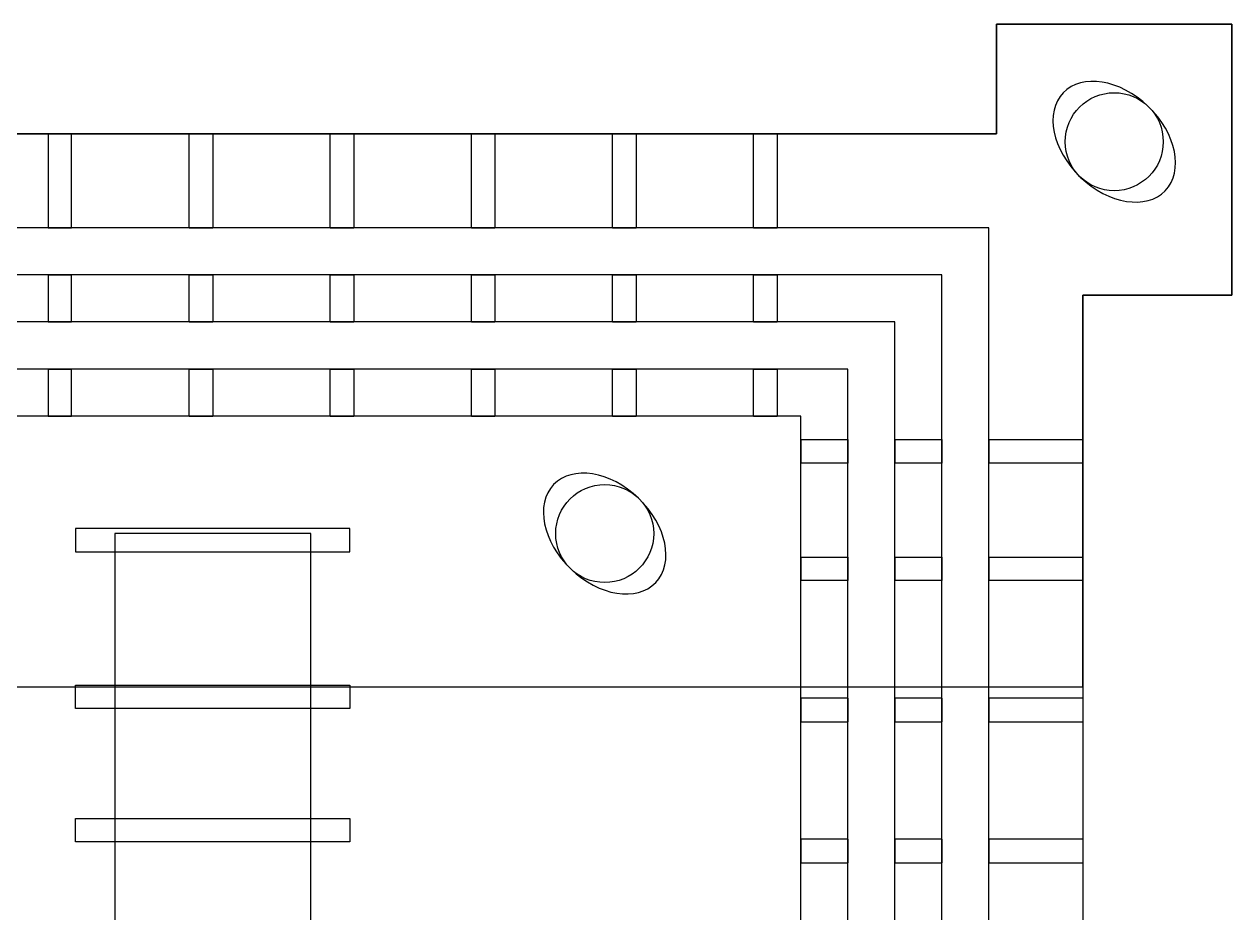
# Model space of a CAD drawing. Header units: millimetres. Extents: x -35 to 26, y -14 to 63.
# Drawn here: x -4.81 to 26, y 40.32 to 63 of the extents above; entities that cross this region are included whole.
import ezdxf

# ---------------------------------------------------------------- set-up
doc = ezdxf.new("R2010")
doc.units = ezdxf.units.MM
doc.layers.add('Body', color=7, linetype='CONTINUOUS')

msp = doc.modelspace()

# ---------------------------------------------------------------- linework, layer by layer
at = {"layer": 'Body'}
for p, q in [((20, 60.2), (20, 63)), ((20, 63), (26, 63)), ((20, 60.2), (20, 63)), ((20, 63), (20, 63, 9.375)), ((20, 63, 9.375), (20, 60.2, 12.2917)), ((20, 63), (26, 63)), ((26, 63, 9.375), (20, 63, 9.375)), ((20, 63), (20, 63, 9.375)), ((26, 63, 9.375), (20, 63, 9.375)), ((20, 63, 9.375), (20, 60.2, 12.2917)), ((26, 56.0819), (26, 63)), ((26, 56.0819), (26, 63)), ((26, 63, 9.375), (26, 63)), ((26, 63, 9.375), (26, 56.0819, 16.5813)), ((26, 63, 9.375), (26, 63)), ((26, 63, 9.375), (26, 56.0819, 16.5813)), ((20, 60.2), (-32, 60.2)), ((20, 60.2), (-32, 60.2)), ((-32, 60.2, 12.2917), (20, 60.2, 12.2917)), ((-32, 60.2, 12.2917), (20, 60.2, 12.2917)), ((-3.6, 60.2, 7), (-4.2, 60.2, 7)), ((-3.6, 60.2, 2), (-4.2, 60.2, 2)), ((-4.2, 60.2, 7), (-4.2, 60.2, 2)), ((-3.6, 60.2, 7), (-4.2, 60.2, 7)), ((-4.2, 60.2, 7), (-4.2, 57.8, 7)), ((-4.2, 60.2, 2), (-4.2, 57.8, 2)), ((-4.2, 60.2, 7), (-4.2, 57.8, 7)), ((-4.2, 60.2, 7), (-4.2, 60.2, 2)), ((-3.6, 60.2, 2), (-4.2, 60.2, 2)), ((-4.2, 60.2, 2), (-4.2, 57.8, 2)), ((-3.6, 60.2, 2), (-3.6, 60.2, 7)), ((-3.6, 57.8, 7), (-3.6, 60.2, 7)), ((-3.6, 57.8, 2), (-3.6, 60.2, 2)), ((-3.6, 60.2, 2), (-3.6, 60.2, 7)), ((-3.6, 57.8, 7), (-3.6, 60.2, 7)), ((-3.6, 57.8, 2), (-3.6, 60.2, 2)), ((0, 60.2, 2), (-0.6, 60.2, 2)), ((-0.6, 60.2, 2), (-0.6, 60.2, 7)), ((0, 60.2, 7), (-0.6, 60.2, 7)), ((0, 60.2, 2), (-0.6, 60.2, 2)), ((-0.6, 57.8, 2), (-0.6, 60.2, 2)), ((-0.6, 57.8, 2), (-0.6, 60.2, 2)), ((-0.6, 60.2, 2), (-0.6, 60.2, 7)), ((-0.6, 57.8, 7), (-0.6, 60.2, 7)), ((0, 60.2, 7), (-0.6, 60.2, 7)), ((-0.6, 57.8, 7), (-0.6, 60.2, 7)), ((0, 60.2, 7), (0, 60.2, 2)), ((0, 60.2, 2), (0, 57.8, 2)), ((0, 60.2, 2), (0, 57.8, 2)), ((0, 60.2, 7), (0, 57.8, 7)), ((0, 60.2, 7), (0, 60.2, 2)), ((0, 60.2, 7), (0, 57.8, 7)), ((3.6, 60.2, 2), (3, 60.2, 2)), ((3, 60.2, 2), (3, 60.2, 7)), ((3.6, 60.2, 7), (3, 60.2, 7)), ((3.6, 60.2, 2), (3, 60.2, 2)), ((3, 57.8, 2), (3, 60.2, 2)), ((3, 57.8, 2), (3, 60.2, 2)), ((3, 60.2, 2), (3, 60.2, 7)), ((3, 57.8, 7), (3, 60.2, 7)), ((3.6, 60.2, 7), (3, 60.2, 7)), ((3, 57.8, 7), (3, 60.2, 7)), ((3.6, 60.2, 7), (3.6, 60.2, 2)), ((3.6, 60.2, 2), (3.6, 57.8, 2)), ((3.6, 60.2, 2), (3.6, 57.8, 2)), ((3.6, 60.2, 7), (3.6, 57.8, 7)), ((3.6, 60.2, 7), (3.6, 60.2, 2)), ((3.6, 60.2, 7), (3.6, 57.8, 7)), ((7.2, 60.2, 2), (6.6, 60.2, 2)), ((6.6, 60.2, 2), (6.6, 60.2, 7)), ((7.2, 60.2, 7), (6.6, 60.2, 7)), ((7.2, 60.2, 2), (6.6, 60.2, 2)), ((6.6, 57.8, 2), (6.6, 60.2, 2)), ((6.6, 57.8, 2), (6.6, 60.2, 2)), ((6.6, 60.2, 2), (6.6, 60.2, 7)), ((6.6, 57.8, 7), (6.6, 60.2, 7)), ((7.2, 60.2, 7), (6.6, 60.2, 7)), ((6.6, 57.8, 7), (6.6, 60.2, 7)), ((7.2, 60.2, 7), (7.2, 60.2, 2)), ((7.2, 60.2, 2), (7.2, 57.8, 2)), ((7.2, 60.2, 2), (7.2, 57.8, 2)), ((7.2, 60.2, 7), (7.2, 57.8, 7)), ((7.2, 60.2, 7), (7.2, 60.2, 2)), ((7.2, 60.2, 7), (7.2, 57.8, 7)), ((10.8, 60.2, 2), (10.2, 60.2, 2)), ((10.2, 60.2, 2), (10.2, 60.2, 7)), ((10.8, 60.2, 7), (10.2, 60.2, 7)), ((10.8, 60.2, 2), (10.2, 60.2, 2)), ((10.2, 57.8, 2), (10.2, 60.2, 2)), ((10.2, 57.8, 2), (10.2, 60.2, 2)), ((10.2, 60.2, 2), (10.2, 60.2, 7)), ((10.2, 57.8, 7), (10.2, 60.2, 7)), ((10.8, 60.2, 7), (10.2, 60.2, 7)), ((10.2, 57.8, 7), (10.2, 60.2, 7)), ((10.8, 60.2, 7), (10.8, 60.2, 2)), ((10.8, 60.2, 2), (10.8, 57.8, 2)), ((10.8, 60.2, 2), (10.8, 57.8, 2)), ((10.8, 60.2, 7), (10.8, 57.8, 7)), ((10.8, 60.2, 7), (10.8, 60.2, 2)), ((10.8, 60.2, 7), (10.8, 57.8, 7)), ((14.4, 60.2, 2), (13.8, 60.2, 2)), ((13.8, 60.2, 2), (13.8, 60.2, 7)), ((14.4, 60.2, 7), (13.8, 60.2, 7)), ((14.4, 60.2, 2), (13.8, 60.2, 2)), ((13.8, 57.8, 2), (13.8, 60.2, 2)), ((13.8, 57.8, 2), (13.8, 60.2, 2)), ((13.8, 60.2, 2), (13.8, 60.2, 7)), ((13.8, 57.8, 7), (13.8, 60.2, 7)), ((14.4, 60.2, 7), (13.8, 60.2, 7)), ((13.8, 57.8, 7), (13.8, 60.2, 7)), ((14.4, 60.2, 7), (14.4, 60.2, 2)), ((14.4, 60.2, 2), (14.4, 57.8, 2)), ((14.4, 60.2, 2), (14.4, 57.8, 2)), ((14.4, 60.2, 7), (14.4, 57.8, 7)), ((14.4, 60.2, 7), (14.4, 60.2, 2)), ((14.4, 60.2, 7), (14.4, 57.8, 7)), ((20, 60.2), (20, 60.2, 12.2917)), ((20, 60.2), (20, 60.2, 12.2917)), ((21.75, 60), (21.75, 60, 12.5)), ((21.75, 60), (21.75, 60, 12.5)), ((19.8, 57.8), (-19.8, 57.8)), ((19.8, 57.8), (-19.8, 57.8)), ((19.8, 57.8, 14), (-19.8, 57.8, 14)), ((19.8, 57.8, 14), (-19.8, 57.8, 14)), ((-4.2, 57.8, 7), (-3.6, 57.8, 7)), ((-4.2, 57.8, 2), (-4.2, 57.8, 7)), ((-4.2, 57.8, 2), (-3.6, 57.8, 2)), ((-4.2, 57.8, 7), (-3.6, 57.8, 7)), ((-4.2, 57.8, 2), (-4.2, 57.8, 7)), ((-4.2, 57.8, 2), (-3.6, 57.8, 2)), ((-3.6, 57.8, 7), (-3.6, 57.8, 2)), ((-3.6, 57.8, 7), (-3.6, 57.8, 2)), ((-0.6, 57.8, 7), (-0.6, 57.8, 2)), ((-0.6, 57.8, 2), (0, 57.8, 2)), ((-0.6, 57.8, 7), (0, 57.8, 7)), ((-0.6, 57.8, 2), (0, 57.8, 2)), ((-0.6, 57.8, 7), (-0.6, 57.8, 2)), ((-0.6, 57.8, 7), (0, 57.8, 7)), ((0, 57.8, 2), (0, 57.8, 7)), ((0, 57.8, 2), (0, 57.8, 7)), ((3, 57.8, 7), (3, 57.8, 2)), ((3, 57.8, 2), (3.6, 57.8, 2)), ((3, 57.8, 7), (3.6, 57.8, 7)), ((3, 57.8, 2), (3.6, 57.8, 2)), ((3, 57.8, 7), (3, 57.8, 2)), ((3, 57.8, 7), (3.6, 57.8, 7)), ((3.6, 57.8, 2), (3.6, 57.8, 7)), ((3.6, 57.8, 2), (3.6, 57.8, 7)), ((6.6, 57.8, 7), (6.6, 57.8, 2)), ((6.6, 57.8, 2), (7.2, 57.8, 2)), ((6.6, 57.8, 7), (7.2, 57.8, 7)), ((6.6, 57.8, 2), (7.2, 57.8, 2)), ((6.6, 57.8, 7), (6.6, 57.8, 2)), ((6.6, 57.8, 7), (7.2, 57.8, 7)), ((7.2, 57.8, 2), (7.2, 57.8, 7)), ((7.2, 57.8, 2), (7.2, 57.8, 7)), ((10.2, 57.8, 7), (10.2, 57.8, 2)), ((10.2, 57.8, 2), (10.8, 57.8, 2)), ((10.2, 57.8, 7), (10.8, 57.8, 7)), ((10.2, 57.8, 2), (10.8, 57.8, 2)), ((10.2, 57.8, 7), (10.2, 57.8, 2)), ((10.2, 57.8, 7), (10.8, 57.8, 7)), ((10.8, 57.8, 2), (10.8, 57.8, 7)), ((10.8, 57.8, 2), (10.8, 57.8, 7)), ((13.8, 57.8, 7), (13.8, 57.8, 2)), ((13.8, 57.8, 2), (14.4, 57.8, 2)), ((13.8, 57.8, 7), (14.4, 57.8, 7)), ((13.8, 57.8, 2), (14.4, 57.8, 2)), ((13.8, 57.8, 7), (13.8, 57.8, 2)), ((13.8, 57.8, 7), (14.4, 57.8, 7)), ((14.4, 57.8, 2), (14.4, 57.8, 7)), ((14.4, 57.8, 2), (14.4, 57.8, 7)), ((19.8, 18.2), (19.8, 57.8)), ((19.8, 18.2), (19.8, 57.8)), ((19.8, 18.2, 14), (19.8, 57.8, 14)), ((19.8, 57.8), (19.8, 57.8, 14)), ((19.8, 57.8), (19.8, 57.8, 14)), ((19.8, 18.2, 14), (19.8, 57.8, 14)), ((18.6, 56.6, 14), (-18.6, 56.6, 14)), ((18.6, 56.6), (-18.6, 56.6)), ((18.6, 56.6, 14), (-18.6, 56.6, 14)), ((18.6, 56.6), (-18.6, 56.6)), ((-4.2, 56.6, 7), (-3.6, 56.6, 7)), ((-4.2, 56.6, 2), (-4.2, 56.6, 7)), ((-4.2, 56.6, 2), (-3.6, 56.6, 2)), ((-4.2, 56.6, 7), (-3.6, 56.6, 7)), ((-4.2, 56.6, 7), (-4.2, 55.4, 7)), ((-4.2, 56.6, 2), (-4.2, 55.4, 2)), ((-4.2, 56.6, 7), (-4.2, 55.4, 7)), ((-4.2, 56.6, 2), (-4.2, 56.6, 7)), ((-4.2, 56.6, 2), (-3.6, 56.6, 2)), ((-4.2, 56.6, 2), (-4.2, 55.4, 2)), ((-3.6, 56.6, 7), (-3.6, 56.6, 2)), ((-3.6, 55.4, 7), (-3.6, 56.6, 7)), ((-3.6, 55.4, 2), (-3.6, 56.6, 2)), ((-3.6, 55.4, 2), (-3.6, 56.6, 2)), ((-3.6, 56.6, 7), (-3.6, 56.6, 2)), ((-3.6, 55.4, 7), (-3.6, 56.6, 7)), ((-0.6, 56.6, 7), (-0.6, 56.6, 2)), ((-0.6, 56.6, 2), (0, 56.6, 2)), ((-0.6, 56.6, 7), (0, 56.6, 7)), ((-0.6, 55.4, 2), (-0.6, 56.6, 2)), ((-0.6, 56.6, 7), (-0.6, 56.6, 2)), ((-0.6, 55.4, 7), (-0.6, 56.6, 7)), ((-0.6, 56.6, 2), (0, 56.6, 2)), ((-0.6, 55.4, 2), (-0.6, 56.6, 2)), ((-0.6, 56.6, 7), (0, 56.6, 7)), ((-0.6, 55.4, 7), (-0.6, 56.6, 7)), ((0, 56.6, 2), (0, 56.6, 7)), ((0, 56.6, 2), (0, 55.4, 2)), ((0, 56.6, 2), (0, 55.4, 2)), ((0, 56.6, 7), (0, 55.4, 7)), ((0, 56.6, 2), (0, 56.6, 7)), ((0, 56.6, 7), (0, 55.4, 7)), ((3, 56.6, 7), (3, 56.6, 2)), ((3, 56.6, 2), (3.6, 56.6, 2)), ((3, 56.6, 7), (3.6, 56.6, 7)), ((3, 55.4, 2), (3, 56.6, 2)), ((3, 56.6, 7), (3, 56.6, 2)), ((3, 55.4, 7), (3, 56.6, 7)), ((3, 56.6, 2), (3.6, 56.6, 2)), ((3, 55.4, 2), (3, 56.6, 2)), ((3, 56.6, 7), (3.6, 56.6, 7)), ((3, 55.4, 7), (3, 56.6, 7)), ((3.6, 56.6, 2), (3.6, 56.6, 7)), ((3.6, 56.6, 2), (3.6, 55.4, 2)), ((3.6, 56.6, 2), (3.6, 55.4, 2)), ((3.6, 56.6, 7), (3.6, 55.4, 7)), ((3.6, 56.6, 2), (3.6, 56.6, 7)), ((3.6, 56.6, 7), (3.6, 55.4, 7)), ((6.6, 56.6, 7), (6.6, 56.6, 2)), ((6.6, 56.6, 2), (7.2, 56.6, 2)), ((6.6, 56.6, 7), (7.2, 56.6, 7)), ((6.6, 55.4, 2), (6.6, 56.6, 2)), ((6.6, 56.6, 7), (6.6, 56.6, 2)), ((6.6, 55.4, 7), (6.6, 56.6, 7)), ((6.6, 56.6, 2), (7.2, 56.6, 2)), ((6.6, 55.4, 2), (6.6, 56.6, 2)), ((6.6, 56.6, 7), (7.2, 56.6, 7)), ((6.6, 55.4, 7), (6.6, 56.6, 7)), ((7.2, 56.6, 2), (7.2, 56.6, 7)), ((7.2, 56.6, 2), (7.2, 55.4, 2)), ((7.2, 56.6, 2), (7.2, 55.4, 2)), ((7.2, 56.6, 7), (7.2, 55.4, 7)), ((7.2, 56.6, 2), (7.2, 56.6, 7)), ((7.2, 56.6, 7), (7.2, 55.4, 7)), ((10.2, 56.6, 7), (10.2, 56.6, 2)), ((10.2, 56.6, 2), (10.8, 56.6, 2)), ((10.2, 56.6, 7), (10.8, 56.6, 7)), ((10.2, 55.4, 2), (10.2, 56.6, 2)), ((10.2, 56.6, 7), (10.2, 56.6, 2)), ((10.2, 55.4, 7), (10.2, 56.6, 7)), ((10.2, 56.6, 2), (10.8, 56.6, 2)), ((10.2, 55.4, 2), (10.2, 56.6, 2)), ((10.2, 56.6, 7), (10.8, 56.6, 7)), ((10.2, 55.4, 7), (10.2, 56.6, 7)), ((10.8, 56.6, 2), (10.8, 56.6, 7)), ((10.8, 56.6, 2), (10.8, 55.4, 2)), ((10.8, 56.6, 2), (10.8, 55.4, 2)), ((10.8, 56.6, 7), (10.8, 55.4, 7)), ((10.8, 56.6, 2), (10.8, 56.6, 7)), ((10.8, 56.6, 7), (10.8, 55.4, 7)), ((13.8, 56.6, 7), (13.8, 56.6, 2)), ((13.8, 56.6, 2), (14.4, 56.6, 2)), ((13.8, 56.6, 7), (14.4, 56.6, 7)), ((13.8, 55.4, 2), (13.8, 56.6, 2)), ((13.8, 56.6, 7), (13.8, 56.6, 2)), ((13.8, 55.4, 7), (13.8, 56.6, 7)), ((13.8, 56.6, 2), (14.4, 56.6, 2)), ((13.8, 55.4, 2), (13.8, 56.6, 2)), ((13.8, 56.6, 7), (14.4, 56.6, 7)), ((13.8, 55.4, 7), (13.8, 56.6, 7)), ((14.4, 56.6, 2), (14.4, 56.6, 7)), ((14.4, 56.6, 2), (14.4, 55.4, 2)), ((14.4, 56.6, 2), (14.4, 55.4, 2)), ((14.4, 56.6, 7), (14.4, 55.4, 7)), ((14.4, 56.6, 2), (14.4, 56.6, 7)), ((14.4, 56.6, 7), (14.4, 55.4, 7)), ((18.6, 19.4, 14), (18.6, 56.6, 14)), ((18.6, 56.6), (18.6, 56.6, 14)), ((18.6, 19.4), (18.6, 56.6)), ((18.6, 19.4, 14), (18.6, 56.6, 14)), ((18.6, 56.6), (18.6, 56.6, 14)), ((18.6, 19.4), (18.6, 56.6)), ((26, 56.0819), (22.2, 56.0819)), ((22.2, 56.0819), (22.2, 15.8)), ((22.2, 56.0819), (22.2, 15.8)), ((22.2, 56.0819), (22.2, 56.0819, 16.5813)), ((22.2, 46.08, 27), (22.2, 56.0819, 16.5813)), ((22.2, 56.0819), (22.2, 56.0819, 16.5813)), ((22.2, 56.0819, 16.5813), (26, 56.0819, 16.5813)), ((26, 56.0819), (22.2, 56.0819)), ((22.2, 46.08, 27), (22.2, 56.0819, 16.5813)), ((22.2, 56.0819, 16.5813), (26, 56.0819, 16.5813)), ((26, 56.0819), (26, 56.0819, 16.5813)), ((26, 56.0819), (26, 56.0819, 16.5813)), ((17.4, 55.4), (-17.4, 55.4)), ((17.4, 55.4), (-17.4, 55.4)), ((17.4, 55.4, 14), (-17.4, 55.4, 14)), ((17.4, 55.4, 14), (-17.4, 55.4, 14)), ((-4.2, 55.4, 7), (-3.6, 55.4, 7)), ((-4.2, 55.4, 2), (-4.2, 55.4, 7)), ((-4.2, 55.4, 2), (-3.6, 55.4, 2)), ((-4.2, 55.4, 7), (-3.6, 55.4, 7)), ((-4.2, 55.4, 2), (-4.2, 55.4, 7)), ((-4.2, 55.4, 2), (-3.6, 55.4, 2)), ((-3.6, 55.4, 7), (-3.6, 55.4, 2)), ((-3.6, 55.4, 7), (-3.6, 55.4, 2)), ((-0.6, 55.4, 7), (-0.6, 55.4, 2)), ((-0.6, 55.4, 2), (0, 55.4, 2)), ((-0.6, 55.4, 7), (0, 55.4, 7)), ((-0.6, 55.4, 7), (-0.6, 55.4, 2)), ((-0.6, 55.4, 2), (0, 55.4, 2)), ((-0.6, 55.4, 7), (0, 55.4, 7)), ((0, 55.4, 2), (0, 55.4, 7)), ((0, 55.4, 2), (0, 55.4, 7)), ((3, 55.4, 7), (3, 55.4, 2)), ((3, 55.4, 2), (3.6, 55.4, 2)), ((3, 55.4, 7), (3.6, 55.4, 7)), ((3, 55.4, 7), (3, 55.4, 2)), ((3, 55.4, 2), (3.6, 55.4, 2)), ((3, 55.4, 7), (3.6, 55.4, 7)), ((3.6, 55.4, 2), (3.6, 55.4, 7)), ((3.6, 55.4, 2), (3.6, 55.4, 7)), ((6.6, 55.4, 7), (6.6, 55.4, 2)), ((6.6, 55.4, 2), (7.2, 55.4, 2)), ((6.6, 55.4, 7), (7.2, 55.4, 7)), ((6.6, 55.4, 7), (6.6, 55.4, 2)), ((6.6, 55.4, 2), (7.2, 55.4, 2)), ((6.6, 55.4, 7), (7.2, 55.4, 7)), ((7.2, 55.4, 2), (7.2, 55.4, 7)), ((7.2, 55.4, 2), (7.2, 55.4, 7)), ((10.2, 55.4, 7), (10.2, 55.4, 2)), ((10.2, 55.4, 2), (10.8, 55.4, 2)), ((10.2, 55.4, 7), (10.8, 55.4, 7)), ((10.2, 55.4, 7), (10.2, 55.4, 2)), ((10.2, 55.4, 2), (10.8, 55.4, 2)), ((10.2, 55.4, 7), (10.8, 55.4, 7)), ((10.8, 55.4, 2), (10.8, 55.4, 7)), ((10.8, 55.4, 2), (10.8, 55.4, 7)), ((13.8, 55.4, 7), (13.8, 55.4, 2)), ((13.8, 55.4, 2), (14.4, 55.4, 2)), ((13.8, 55.4, 7), (14.4, 55.4, 7)), ((13.8, 55.4, 7), (13.8, 55.4, 2)), ((13.8, 55.4, 2), (14.4, 55.4, 2)), ((13.8, 55.4, 7), (14.4, 55.4, 7)), ((14.4, 55.4, 2), (14.4, 55.4, 7)), ((14.4, 55.4, 2), (14.4, 55.4, 7)), ((17.4, 20.6), (17.4, 55.4)), ((17.4, 20.6), (17.4, 55.4)), ((17.4, 20.6, 14), (17.4, 55.4, 14)), ((17.4, 55.4), (17.4, 55.4, 14)), ((17.4, 55.4), (17.4, 55.4, 14)), ((17.4, 20.6, 14), (17.4, 55.4, 14)), ((16.2, 54.2), (-16.2, 54.2)), ((16.2, 54.2, 14), (-16.2, 54.2, 14)), ((16.2, 54.2), (-16.2, 54.2)), ((16.2, 54.2, 14), (-16.2, 54.2, 14)), ((-4.2, 54.2, 7), (-3.6, 54.2, 7)), ((-4.2, 54.2, 7), (-4.2, 53, 7)), ((-4.2, 54.2, 2), (-4.2, 53, 2)), ((-4.2, 54.2, 7), (-4.2, 53, 7)), ((-4.2, 54.2, 2), (-4.2, 54.2, 7)), ((-4.2, 54.2, 2), (-3.6, 54.2, 2)), ((-4.2, 54.2, 2), (-4.2, 53, 2)), ((-4.2, 54.2, 7), (-3.6, 54.2, 7)), ((-4.2, 54.2, 2), (-4.2, 54.2, 7)), ((-4.2, 54.2, 2), (-3.6, 54.2, 2)), ((-3.6, 53, 7), (-3.6, 54.2, 7)), ((-3.6, 53, 2), (-3.6, 54.2, 2)), ((-3.6, 53, 2), (-3.6, 54.2, 2)), ((-3.6, 54.2, 7), (-3.6, 54.2, 2)), ((-3.6, 53, 7), (-3.6, 54.2, 7)), ((-3.6, 54.2, 7), (-3.6, 54.2, 2)), ((-0.6, 53, 2), (-0.6, 54.2, 2)), ((-0.6, 54.2, 7), (-0.6, 54.2, 2)), ((-0.6, 53, 7), (-0.6, 54.2, 7)), ((-0.6, 54.2, 2), (0, 54.2, 2)), ((-0.6, 53, 2), (-0.6, 54.2, 2)), ((-0.6, 54.2, 7), (0, 54.2, 7)), ((-0.6, 53, 7), (-0.6, 54.2, 7)), ((-0.6, 54.2, 7), (-0.6, 54.2, 2)), ((-0.6, 54.2, 2), (0, 54.2, 2)), ((-0.6, 54.2, 7), (0, 54.2, 7)), ((0, 54.2, 2), (0, 53, 2)), ((0, 54.2, 2), (0, 53, 2)), ((0, 54.2, 7), (0, 53, 7)), ((0, 54.2, 2), (0, 54.2, 7)), ((0, 54.2, 7), (0, 53, 7)), ((0, 54.2, 2), (0, 54.2, 7)), ((3, 53, 2), (3, 54.2, 2)), ((3, 54.2, 7), (3, 54.2, 2)), ((3, 53, 7), (3, 54.2, 7)), ((3, 54.2, 2), (3.6, 54.2, 2)), ((3, 53, 2), (3, 54.2, 2)), ((3, 54.2, 7), (3.6, 54.2, 7)), ((3, 53, 7), (3, 54.2, 7)), ((3, 54.2, 7), (3, 54.2, 2)), ((3, 54.2, 2), (3.6, 54.2, 2)), ((3, 54.2, 7), (3.6, 54.2, 7)), ((3.6, 54.2, 2), (3.6, 53, 2)), ((3.6, 54.2, 2), (3.6, 53, 2)), ((3.6, 54.2, 7), (3.6, 53, 7)), ((3.6, 54.2, 2), (3.6, 54.2, 7)), ((3.6, 54.2, 7), (3.6, 53, 7)), ((3.6, 54.2, 2), (3.6, 54.2, 7)), ((6.6, 53, 2), (6.6, 54.2, 2)), ((6.6, 54.2, 7), (6.6, 54.2, 2)), ((6.6, 53, 7), (6.6, 54.2, 7)), ((6.6, 54.2, 2), (7.2, 54.2, 2)), ((6.6, 53, 2), (6.6, 54.2, 2)), ((6.6, 54.2, 7), (7.2, 54.2, 7)), ((6.6, 53, 7), (6.6, 54.2, 7)), ((6.6, 54.2, 7), (6.6, 54.2, 2)), ((6.6, 54.2, 2), (7.2, 54.2, 2)), ((6.6, 54.2, 7), (7.2, 54.2, 7)), ((7.2, 54.2, 2), (7.2, 53, 2)), ((7.2, 54.2, 2), (7.2, 53, 2)), ((7.2, 54.2, 7), (7.2, 53, 7)), ((7.2, 54.2, 2), (7.2, 54.2, 7)), ((7.2, 54.2, 7), (7.2, 53, 7)), ((7.2, 54.2, 2), (7.2, 54.2, 7)), ((10.2, 53, 2), (10.2, 54.2, 2)), ((10.2, 54.2, 7), (10.2, 54.2, 2)), ((10.2, 53, 7), (10.2, 54.2, 7)), ((10.2, 54.2, 2), (10.8, 54.2, 2)), ((10.2, 53, 2), (10.2, 54.2, 2)), ((10.2, 54.2, 7), (10.8, 54.2, 7)), ((10.2, 53, 7), (10.2, 54.2, 7)), ((10.2, 54.2, 7), (10.2, 54.2, 2)), ((10.2, 54.2, 2), (10.8, 54.2, 2)), ((10.2, 54.2, 7), (10.8, 54.2, 7)), ((10.8, 54.2, 2), (10.8, 53, 2)), ((10.8, 54.2, 2), (10.8, 53, 2)), ((10.8, 54.2, 7), (10.8, 53, 7)), ((10.8, 54.2, 2), (10.8, 54.2, 7)), ((10.8, 54.2, 7), (10.8, 53, 7)), ((10.8, 54.2, 2), (10.8, 54.2, 7)), ((13.8, 53, 2), (13.8, 54.2, 2)), ((13.8, 54.2, 7), (13.8, 54.2, 2)), ((13.8, 53, 7), (13.8, 54.2, 7)), ((13.8, 54.2, 2), (14.4, 54.2, 2)), ((13.8, 53, 2), (13.8, 54.2, 2)), ((13.8, 54.2, 7), (14.4, 54.2, 7)), ((13.8, 53, 7), (13.8, 54.2, 7)), ((13.8, 54.2, 7), (13.8, 54.2, 2)), ((13.8, 54.2, 2), (14.4, 54.2, 2)), ((13.8, 54.2, 7), (14.4, 54.2, 7)), ((14.4, 54.2, 2), (14.4, 53, 2)), ((14.4, 54.2, 2), (14.4, 53, 2)), ((14.4, 54.2, 7), (14.4, 53, 7)), ((14.4, 54.2, 2), (14.4, 54.2, 7)), ((14.4, 54.2, 7), (14.4, 53, 7)), ((14.4, 54.2, 2), (14.4, 54.2, 7)), ((16.2, 21.8), (16.2, 54.2)), ((16.2, 21.8, 14), (16.2, 54.2, 14)), ((16.2, 54.2), (16.2, 54.2, 14)), ((16.2, 21.8), (16.2, 54.2)), ((16.2, 21.8, 14), (16.2, 54.2, 14)), ((16.2, 54.2), (16.2, 54.2, 14)), ((15, 53, 14), (-15, 53, 14)), ((15, 53), (-15, 53)), ((15, 53, 14), (-15, 53, 14)), ((15, 53), (-15, 53)), ((-4.2, 53, 7), (-3.6, 53, 7)), ((-4.2, 53, 2), (-4.2, 53, 7)), ((-4.2, 53, 2), (-3.6, 53, 2)), ((-4.2, 53, 7), (-3.6, 53, 7)), ((-4.2, 53, 2), (-4.2, 53, 7)), ((-4.2, 53, 2), (-3.6, 53, 2)), ((-3.6, 53, 7), (-3.6, 53, 2)), ((-3.6, 53, 7), (-3.6, 53, 2)), ((-0.6, 53, 7), (-0.6, 53, 2)), ((-0.6, 53, 2), (0, 53, 2)), ((-0.6, 53, 7), (0, 53, 7)), ((-0.6, 53, 7), (-0.6, 53, 2)), ((-0.6, 53, 2), (0, 53, 2)), ((-0.6, 53, 7), (0, 53, 7)), ((0, 53, 2), (0, 53, 7)), ((0, 53, 2), (0, 53, 7)), ((3, 53, 7), (3, 53, 2)), ((3, 53, 2), (3.6, 53, 2)), ((3, 53, 7), (3.6, 53, 7)), ((3, 53, 7), (3, 53, 2)), ((3, 53, 2), (3.6, 53, 2)), ((3, 53, 7), (3.6, 53, 7)), ((3.6, 53, 2), (3.6, 53, 7)), ((3.6, 53, 2), (3.6, 53, 7)), ((6.6, 53, 7), (6.6, 53, 2)), ((6.6, 53, 2), (7.2, 53, 2)), ((6.6, 53, 7), (7.2, 53, 7)), ((6.6, 53, 7), (6.6, 53, 2)), ((6.6, 53, 2), (7.2, 53, 2)), ((6.6, 53, 7), (7.2, 53, 7)), ((7.2, 53, 2), (7.2, 53, 7)), ((7.2, 53, 2), (7.2, 53, 7)), ((10.2, 53, 7), (10.2, 53, 2)), ((10.2, 53, 2), (10.8, 53, 2)), ((10.2, 53, 7), (10.8, 53, 7)), ((10.2, 53, 7), (10.2, 53, 2)), ((10.2, 53, 2), (10.8, 53, 2)), ((10.2, 53, 7), (10.8, 53, 7)), ((10.8, 53, 2), (10.8, 53, 7)), ((10.8, 53, 2), (10.8, 53, 7)), ((13.8, 53, 7), (13.8, 53, 2)), ((13.8, 53, 2), (14.4, 53, 2)), ((13.8, 53, 7), (14.4, 53, 7)), ((13.8, 53, 7), (13.8, 53, 2)), ((13.8, 53, 2), (14.4, 53, 2)), ((13.8, 53, 7), (14.4, 53, 7)), ((14.4, 53, 2), (14.4, 53, 7)), ((14.4, 53, 2), (14.4, 53, 7)), ((15, 23, 14), (15, 53, 14)), ((15, 53), (15, 53, 14)), ((15, 23), (15, 53)), ((15, 23, 14), (15, 53, 14)), ((15, 53), (15, 53, 14)), ((15, 23), (15, 53)), ((15, 52.4, 7), (15, 51.8, 7)), ((15, 52.4, 7), (15, 52.4, 2)), ((15, 52.4, 2), (15, 51.8, 2)), ((15, 52.4, 7), (16.2, 52.4, 7)), ((15, 52.4, 7), (15, 51.8, 7)), ((15, 52.4, 2), (16.2, 52.4, 2)), ((15, 52.4, 7), (16.2, 52.4, 7)), ((15, 52.4, 7), (15, 52.4, 2)), ((15, 52.4, 2), (16.2, 52.4, 2)), ((15, 52.4, 2), (15, 51.8, 2)), ((16.2, 52.4, 7), (16.2, 51.8, 7)), ((16.2, 52.4, 7), (16.2, 52.4, 2)), ((16.2, 52.4, 2), (16.2, 51.8, 2)), ((16.2, 52.4, 7), (16.2, 51.8, 7)), ((16.2, 52.4, 7), (16.2, 52.4, 2)), ((16.2, 52.4, 2), (16.2, 51.8, 2)), ((17.4, 52.4, 7), (18.6, 52.4, 7)), ((17.4, 52.4, 7), (17.4, 51.8, 7)), ((17.4, 52.4, 2), (18.6, 52.4, 2)), ((17.4, 52.4, 7), (18.6, 52.4, 7)), ((17.4, 52.4, 7), (17.4, 52.4, 2)), ((17.4, 52.4, 2), (18.6, 52.4, 2)), ((17.4, 52.4, 2), (17.4, 51.8, 2)), ((17.4, 52.4, 7), (17.4, 51.8, 7)), ((17.4, 52.4, 7), (17.4, 52.4, 2)), ((17.4, 52.4, 2), (17.4, 51.8, 2)), ((18.6, 52.4, 7), (18.6, 51.8, 7)), ((18.6, 52.4, 7), (18.6, 52.4, 2)), ((18.6, 52.4, 2), (18.6, 51.8, 2)), ((18.6, 52.4, 7), (18.6, 51.8, 7)), ((18.6, 52.4, 7), (18.6, 52.4, 2)), ((18.6, 52.4, 2), (18.6, 51.8, 2)), ((19.8, 52.4, 7), (19.8, 51.8, 7)), ((19.8, 52.4, 7), (19.8, 52.4, 2)), ((19.8, 52.4, 2), (19.8, 51.8, 2)), ((19.8, 52.4, 2), (22.2, 52.4, 2)), ((19.8, 52.4, 2), (19.8, 51.8, 2)), ((19.8, 52.4, 2), (22.2, 52.4, 2)), ((19.8, 52.4, 7), (22.2, 52.4, 7)), ((19.8, 52.4, 7), (19.8, 52.4, 2)), ((19.8, 52.4, 7), (22.2, 52.4, 7)), ((19.8, 52.4, 7), (19.8, 51.8, 7)), ((22.2, 52.4, 2), (22.2, 51.8, 2)), ((22.2, 52.4, 7), (22.2, 51.8, 7)), ((22.2, 52.4, 7), (22.2, 52.4, 2)), ((22.2, 52.4, 2), (22.2, 51.8, 2)), ((22.2, 52.4, 7), (22.2, 52.4, 2)), ((22.2, 52.4, 7), (22.2, 51.8, 7)), ((15, 51.8, 2), (15, 51.8, 7)), ((16.2, 51.8, 2), (15, 51.8, 2)), ((15, 51.8, 2), (15, 51.8, 7)), ((16.2, 51.8, 7), (15, 51.8, 7)), ((16.2, 51.8, 7), (15, 51.8, 7)), ((16.2, 51.8, 2), (15, 51.8, 2)), ((16.2, 51.8, 2), (16.2, 51.8, 7)), ((16.2, 51.8, 2), (16.2, 51.8, 7)), ((18.6, 51.8, 2), (17.4, 51.8, 2)), ((17.4, 51.8, 2), (17.4, 51.8, 7)), ((18.6, 51.8, 7), (17.4, 51.8, 7)), ((18.6, 51.8, 7), (17.4, 51.8, 7)), ((18.6, 51.8, 2), (17.4, 51.8, 2)), ((17.4, 51.8, 2), (17.4, 51.8, 7)), ((18.6, 51.8, 2), (18.6, 51.8, 7)), ((18.6, 51.8, 2), (18.6, 51.8, 7)), ((19.8, 51.8, 2), (19.8, 51.8, 7)), ((22.2, 51.8, 2), (19.8, 51.8, 2)), ((22.2, 51.8, 2), (19.8, 51.8, 2)), ((19.8, 51.8, 2), (19.8, 51.8, 7)), ((22.2, 51.8, 7), (19.8, 51.8, 7)), ((22.2, 51.8, 7), (19.8, 51.8, 7)), ((22.2, 51.8, 2), (22.2, 51.8, 7)), ((22.2, 51.8, 2), (22.2, 51.8, 7)), ((3.5, 50.134, 14), (-3.5, 50.134, 14)), ((-3.5, 50.134, 14), (-3.5, 49.534, 14)), ((3.5, 50.134, 14), (-3.5, 50.134, 14)), ((-3.5, 50.134, 14), (-3.5, 50.134, 20)), ((3.5, 50.134, 20), (-3.5, 50.134, 20)), ((-3.5, 50.134, 14), (-3.5, 49.534, 14)), ((-3.5, 50.134, 20), (-3.5, 49.534, 20)), ((-3.5, 50.134, 14), (-3.5, 50.134, 20)), ((3.5, 50.134, 20), (-3.5, 50.134, 20)), ((-3.5, 50.134, 20), (-3.5, 49.534, 20)), ((-2.5, 50, 20), (-2.5, 49.534, 20)), ((2.5, 50, 20), (-2.5, 50, 20)), ((2.5, 50, 20), (-2.5, 50, 20)), ((-2.5, 50, 20), (-2.5, 49.534, 20)), ((2.5, 49.534, 20), (2.5, 50, 20)), ((2.5, 49.534, 20), (2.5, 50, 20)), ((3.5, 49.534, 14), (3.5, 50.134, 14)), ((3.5, 49.534, 14), (3.5, 50.134, 14)), ((3.5, 50.134, 14), (3.5, 50.134, 20)), ((3.5, 49.534, 20), (3.5, 50.134, 20)), ((3.5, 50.134, 14), (3.5, 50.134, 20)), ((3.5, 49.534, 20), (3.5, 50.134, 20)), ((8.75, 50, 14), (8.75, 50, 22.9167)), ((8.75, 50, 14), (8.75, 50, 22.9167)), ((-3.5, 49.534, 14), (3.5, 49.534, 14)), ((-3.5, 49.534, 14), (3.5, 49.534, 14)), ((-3.5, 49.534, 20), (-2.5, 49.534, 20)), ((-3.5, 49.534, 14), (-3.5, 49.534, 20)), ((-3.5, 49.534, 14), (-3.5, 49.534, 20)), ((-3.5, 49.534, 20), (-2.5, 49.534, 20)), ((-2.5, 49.534, 16), (2.5, 49.534, 16)), ((-2.5, 49.534, 16), (-2.5, 49.534, 20)), ((-2.5, 49.534, 16), (2.5, 49.534, 16)), ((-2.5, 49.534, 16), (-2.5, 46.134, 16)), ((-2.5, 49.534, 16), (-2.5, 46.134, 16)), ((-2.5, 49.534, 20), (-2.5, 46.134, 20)), ((-2.5, 49.534, 16), (-2.5, 49.534, 20)), ((-2.5, 49.534, 20), (2.5, 49.534, 20)), ((-2.5, 49.534, 20), (-2.5, 46.134, 20)), ((-2.5, 49.534, 20), (2.5, 49.534, 20)), ((2.5, 49.534, 20), (3.5, 49.534, 20)), ((2.5, 49.534, 20), (2.5, 49.534, 16)), ((2.5, 46.134, 16), (2.5, 49.534, 16)), ((2.5, 49.534, 20), (2.5, 49.534, 16)), ((2.5, 46.134, 20), (2.5, 49.534, 20)), ((2.5, 46.134, 16), (2.5, 49.534, 16)), ((2.5, 49.534, 20), (3.5, 49.534, 20)), ((2.5, 46.134, 20), (2.5, 49.534, 20)), ((3.5, 49.534, 14), (3.5, 49.534, 20)), ((3.5, 49.534, 14), (3.5, 49.534, 20)), ((15, 49.4, 7), (15, 49.4, 2)), ((15, 49.4, 2), (15, 48.8, 2)), ((15, 49.4, 7), (15, 48.8, 7)), ((15, 49.4, 2), (16.2, 49.4, 2)), ((15, 49.4, 7), (16.2, 49.4, 7)), ((15, 49.4, 7), (15, 49.4, 2)), ((15, 49.4, 2), (15, 48.8, 2)), ((15, 49.4, 2), (16.2, 49.4, 2)), ((15, 49.4, 7), (15, 48.8, 7)), ((15, 49.4, 7), (16.2, 49.4, 7)), ((16.2, 49.4, 7), (16.2, 49.4, 2)), ((16.2, 49.4, 2), (16.2, 48.8, 2)), ((16.2, 49.4, 7), (16.2, 48.8, 7)), ((16.2, 49.4, 7), (16.2, 49.4, 2)), ((16.2, 49.4, 2), (16.2, 48.8, 2)), ((16.2, 49.4, 7), (16.2, 48.8, 7)), ((17.4, 49.4, 2), (18.6, 49.4, 2)), ((17.4, 49.4, 7), (18.6, 49.4, 7)), ((17.4, 49.4, 7), (17.4, 49.4, 2)), ((17.4, 49.4, 2), (17.4, 48.8, 2)), ((17.4, 49.4, 2), (18.6, 49.4, 2)), ((17.4, 49.4, 7), (17.4, 48.8, 7)), ((17.4, 49.4, 7), (18.6, 49.4, 7)), ((17.4, 49.4, 7), (17.4, 49.4, 2)), ((17.4, 49.4, 2), (17.4, 48.8, 2)), ((17.4, 49.4, 7), (17.4, 48.8, 7)), ((18.6, 49.4, 7), (18.6, 49.4, 2)), ((18.6, 49.4, 2), (18.6, 48.8, 2)), ((18.6, 49.4, 7), (18.6, 48.8, 7)), ((18.6, 49.4, 7), (18.6, 49.4, 2)), ((18.6, 49.4, 2), (18.6, 48.8, 2)), ((18.6, 49.4, 7), (18.6, 48.8, 7)), ((19.8, 49.4, 7), (19.8, 49.4, 2)), ((19.8, 49.4, 2), (19.8, 48.8, 2)), ((19.8, 49.4, 7), (19.8, 48.8, 7)), ((19.8, 49.4, 7), (19.8, 48.8, 7)), ((19.8, 49.4, 7), (22.2, 49.4, 7)), ((19.8, 49.4, 2), (22.2, 49.4, 2)), ((19.8, 49.4, 7), (22.2, 49.4, 7)), ((19.8, 49.4, 7), (19.8, 49.4, 2)), ((19.8, 49.4, 2), (19.8, 48.8, 2)), ((19.8, 49.4, 2), (22.2, 49.4, 2)), ((22.2, 49.4, 7), (22.2, 48.8, 7)), ((22.2, 49.4, 7), (22.2, 49.4, 2)), ((22.2, 49.4, 2), (22.2, 48.8, 2)), ((22.2, 49.4, 7), (22.2, 48.8, 7)), ((22.2, 49.4, 7), (22.2, 49.4, 2)), ((22.2, 49.4, 2), (22.2, 48.8, 2)), ((15, 48.8, 2), (15, 48.8, 7)), ((16.2, 48.8, 2), (15, 48.8, 2)), ((16.2, 48.8, 2), (15, 48.8, 2)), ((15, 48.8, 2), (15, 48.8, 7)), ((16.2, 48.8, 7), (15, 48.8, 7)), ((16.2, 48.8, 7), (15, 48.8, 7)), ((16.2, 48.8, 2), (16.2, 48.8, 7)), ((16.2, 48.8, 2), (16.2, 48.8, 7)), ((18.6, 48.8, 2), (17.4, 48.8, 2)), ((18.6, 48.8, 2), (17.4, 48.8, 2)), ((17.4, 48.8, 2), (17.4, 48.8, 7)), ((18.6, 48.8, 7), (17.4, 48.8, 7)), ((18.6, 48.8, 7), (17.4, 48.8, 7)), ((17.4, 48.8, 2), (17.4, 48.8, 7)), ((18.6, 48.8, 2), (18.6, 48.8, 7)), ((18.6, 48.8, 2), (18.6, 48.8, 7)), ((19.8, 48.8, 2), (19.8, 48.8, 7)), ((22.2, 48.8, 7), (19.8, 48.8, 7)), ((22.2, 48.8, 2), (19.8, 48.8, 2)), ((19.8, 48.8, 2), (19.8, 48.8, 7)), ((22.2, 48.8, 7), (19.8, 48.8, 7)), ((22.2, 48.8, 2), (19.8, 48.8, 2)), ((22.2, 48.8, 2), (22.2, 48.8, 7)), ((22.2, 48.8, 2), (22.2, 48.8, 7)), ((22.2, 46.08, 27), (-35, 46.08, 27)), ((22.2, 46.08, 27), (-35, 46.08, 27)), ((-3.5, 46.134, 14), (3.5, 46.134, 14)), ((-3.5, 45.534, 14), (-3.5, 46.134, 14)), ((-3.5, 45.534, 14), (-3.5, 46.134, 14)), ((-3.5, 46.134, 14), (-3.5, 46.134, 20)), ((-3.5, 45.534, 20), (-3.5, 46.134, 20)), ((-3.5, 46.134, 14), (3.5, 46.134, 14)), ((-3.5, 46.134, 20), (-2.5, 46.134, 20)), ((-3.5, 46.134, 14), (-3.5, 46.134, 20)), ((-3.5, 46.134, 20), (-2.5, 46.134, 20)), ((-3.5, 45.534, 20), (-3.5, 46.134, 20)), ((-2.5, 46.134, 16), (2.5, 46.134, 16)), ((-2.5, 46.134, 16), (-2.5, 46.134, 20)), ((-2.5, 46.134, 20), (-2.5, 45.534, 20)), ((-2.5, 46.134, 16), (2.5, 46.134, 16)), ((-2.5, 46.134, 16), (-2.5, 46.134, 20)), ((-2.5, 46.134, 20), (2.5, 46.134, 20)), ((-2.5, 46.134, 20), (-2.5, 45.534, 20)), ((-2.5, 46.134, 20), (2.5, 46.134, 20)), ((2.5, 46.134, 20), (3.5, 46.134, 20)), ((2.5, 46.134, 20), (2.5, 46.134, 16)), ((2.5, 46.134, 20), (3.5, 46.134, 20)), ((2.5, 45.534, 20), (2.5, 46.134, 20)), ((2.5, 46.134, 20), (2.5, 46.134, 16)), ((2.5, 45.534, 20), (2.5, 46.134, 20)), ((3.5, 46.134, 14), (3.5, 45.534, 14)), ((3.5, 46.134, 14), (3.5, 45.534, 14)), ((3.5, 46.134, 20), (3.5, 45.534, 20)), ((3.5, 46.134, 14), (3.5, 46.134, 20)), ((3.5, 46.134, 14), (3.5, 46.134, 20)), ((3.5, 46.134, 20), (3.5, 45.534, 20)), ((22.2, 46.08, 27), (22.2, 15.8, 27)), ((22.2, 46.08, 27), (22.2, 15.8, 27)), ((15, 45.8, 2), (15, 45.2, 2)), ((15, 45.8, 7), (15, 45.2, 7)), ((15, 45.8, 2), (15, 45.8, 7)), ((16.2, 45.8, 2), (15, 45.8, 2)), ((15, 45.8, 2), (15, 45.2, 2)), ((16.2, 45.8, 7), (15, 45.8, 7)), ((15, 45.8, 7), (15, 45.2, 7)), ((16.2, 45.8, 2), (15, 45.8, 2)), ((15, 45.8, 2), (15, 45.8, 7)), ((16.2, 45.8, 7), (15, 45.8, 7)), ((16.2, 45.8, 2), (16.2, 45.2, 2)), ((16.2, 45.8, 7), (16.2, 45.2, 7)), ((16.2, 45.8, 2), (16.2, 45.8, 7)), ((16.2, 45.8, 2), (16.2, 45.2, 2)), ((16.2, 45.8, 7), (16.2, 45.2, 7)), ((16.2, 45.8, 2), (16.2, 45.8, 7)), ((18.6, 45.8, 2), (17.4, 45.8, 2)), ((17.4, 45.8, 2), (17.4, 45.2, 2)), ((18.6, 45.8, 7), (17.4, 45.8, 7)), ((17.4, 45.8, 7), (17.4, 45.2, 7)), ((18.6, 45.8, 2), (17.4, 45.8, 2)), ((17.4, 45.8, 2), (17.4, 45.8, 7)), ((18.6, 45.8, 7), (17.4, 45.8, 7)), ((17.4, 45.8, 2), (17.4, 45.2, 2)), ((17.4, 45.8, 7), (17.4, 45.2, 7)), ((17.4, 45.8, 2), (17.4, 45.8, 7)), ((18.6, 45.8, 2), (18.6, 45.2, 2)), ((18.6, 45.8, 7), (18.6, 45.2, 7)), ((18.6, 45.8, 2), (18.6, 45.8, 7)), ((18.6, 45.8, 2), (18.6, 45.2, 2)), ((18.6, 45.8, 7), (18.6, 45.2, 7)), ((18.6, 45.8, 2), (18.6, 45.8, 7)), ((19.8, 45.8, 2), (19.8, 45.2, 2)), ((19.8, 45.8, 7), (19.8, 45.2, 7)), ((19.8, 45.8, 2), (19.8, 45.8, 7)), ((22.2, 45.8, 2), (19.8, 45.8, 2)), ((19.8, 45.8, 2), (19.8, 45.8, 7)), ((22.2, 45.8, 7), (19.8, 45.8, 7)), ((22.2, 45.8, 2), (19.8, 45.8, 2)), ((19.8, 45.8, 2), (19.8, 45.2, 2)), ((22.2, 45.8, 7), (19.8, 45.8, 7)), ((19.8, 45.8, 7), (19.8, 45.2, 7)), ((22.2, 45.8, 2), (22.2, 45.8, 7)), ((22.2, 45.8, 2), (22.2, 45.2, 2)), ((22.2, 45.8, 7), (22.2, 45.2, 7)), ((22.2, 45.8, 2), (22.2, 45.8, 7)), ((22.2, 45.8, 2), (22.2, 45.2, 2)), ((22.2, 45.8, 7), (22.2, 45.2, 7)), ((3.5, 45.534, 14), (-3.5, 45.534, 14)), ((3.5, 45.534, 14), (-3.5, 45.534, 14)), ((-3.5, 45.534, 14), (-3.5, 45.534, 20)), ((-2.5, 45.534, 20), (-3.5, 45.534, 20)), ((-3.5, 45.534, 14), (-3.5, 45.534, 20)), ((-2.5, 45.534, 20), (-3.5, 45.534, 20)), ((-2.5, 45.534, 20), (-2.5, 45.534, 16)), ((2.5, 45.534, 16), (-2.5, 45.534, 16)), ((2.5, 45.534, 16), (-2.5, 45.534, 16)), ((-2.5, 45.534, 16), (-2.5, 42.734, 16)), ((-2.5, 45.534, 16), (-2.5, 42.734, 16)), ((-2.5, 45.534, 20), (-2.5, 42.734, 20)), ((-2.5, 45.534, 20), (-2.5, 45.534, 16)), ((2.5, 45.534, 20), (-2.5, 45.534, 20)), ((-2.5, 45.534, 20), (-2.5, 42.734, 20)), ((2.5, 45.534, 20), (-2.5, 45.534, 20)), ((2.5, 45.534, 16), (2.5, 45.534, 20)), ((3.5, 45.534, 20), (2.5, 45.534, 20)), ((2.5, 42.734, 16), (2.5, 45.534, 16)), ((2.5, 45.534, 16), (2.5, 45.534, 20)), ((2.5, 42.734, 20), (2.5, 45.534, 20)), ((2.5, 42.734, 16), (2.5, 45.534, 16)), ((3.5, 45.534, 20), (2.5, 45.534, 20)), ((2.5, 42.734, 20), (2.5, 45.534, 20)), ((3.5, 45.534, 14), (3.5, 45.534, 20)), ((3.5, 45.534, 14), (3.5, 45.534, 20)), ((15, 45.2, 7), (15, 45.2, 2)), ((15, 45.2, 2), (16.2, 45.2, 2)), ((15, 45.2, 2), (16.2, 45.2, 2)), ((15, 45.2, 7), (16.2, 45.2, 7)), ((15, 45.2, 7), (15, 45.2, 2)), ((15, 45.2, 7), (16.2, 45.2, 7)), ((16.2, 45.2, 7), (16.2, 45.2, 2)), ((16.2, 45.2, 7), (16.2, 45.2, 2)), ((17.4, 45.2, 2), (18.6, 45.2, 2)), ((17.4, 45.2, 2), (18.6, 45.2, 2)), ((17.4, 45.2, 7), (18.6, 45.2, 7)), ((17.4, 45.2, 7), (17.4, 45.2, 2)), ((17.4, 45.2, 7), (18.6, 45.2, 7)), ((17.4, 45.2, 7), (17.4, 45.2, 2)), ((18.6, 45.2, 7), (18.6, 45.2, 2)), ((18.6, 45.2, 7), (18.6, 45.2, 2)), ((19.8, 45.2, 7), (19.8, 45.2, 2)), ((19.8, 45.2, 2), (22.2, 45.2, 2)), ((19.8, 45.2, 7), (22.2, 45.2, 7)), ((19.8, 45.2, 2), (22.2, 45.2, 2)), ((19.8, 45.2, 7), (22.2, 45.2, 7)), ((19.8, 45.2, 7), (19.8, 45.2, 2)), ((22.2, 45.2, 7), (22.2, 45.2, 2)), ((22.2, 45.2, 7), (22.2, 45.2, 2)), ((-3.5, 42.734, 14), (3.5, 42.734, 14)), ((-3.5, 42.134, 14), (-3.5, 42.734, 14)), ((-3.5, 42.134, 14), (-3.5, 42.734, 14)), ((-3.5, 42.734, 14), (-3.5, 42.734, 20)), ((-3.5, 42.134, 20), (-3.5, 42.734, 20)), ((-3.5, 42.734, 14), (3.5, 42.734, 14)), ((-3.5, 42.734, 20), (-2.5, 42.734, 20)), ((-3.5, 42.734, 14), (-3.5, 42.734, 20)), ((-3.5, 42.734, 20), (-2.5, 42.734, 20)), ((-3.5, 42.134, 20), (-3.5, 42.734, 20)), ((-2.5, 42.734, 16), (2.5, 42.734, 16)), ((-2.5, 42.734, 16), (-2.5, 42.734, 20)), ((-2.5, 42.734, 20), (-2.5, 42.134, 20)), ((-2.5, 42.734, 16), (2.5, 42.734, 16)), ((-2.5, 42.734, 16), (-2.5, 42.734, 20)), ((-2.5, 42.734, 20), (2.5, 42.734, 20)), ((-2.5, 42.734, 20), (-2.5, 42.134, 20)), ((-2.5, 42.734, 20), (2.5, 42.734, 20)), ((2.5, 42.734, 20), (3.5, 42.734, 20)), ((2.5, 42.734, 20), (2.5, 42.734, 16)), ((2.5, 42.734, 20), (3.5, 42.734, 20)), ((2.5, 42.134, 20), (2.5, 42.734, 20)), ((2.5, 42.734, 20), (2.5, 42.734, 16)), ((2.5, 42.134, 20), (2.5, 42.734, 20)), ((3.5, 42.734, 14), (3.5, 42.134, 14)), ((3.5, 42.734, 14), (3.5, 42.134, 14)), ((3.5, 42.734, 20), (3.5, 42.134, 20)), ((3.5, 42.734, 14), (3.5, 42.734, 20)), ((3.5, 42.734, 14), (3.5, 42.734, 20)), ((3.5, 42.734, 20), (3.5, 42.134, 20)), ((3.5, 42.134, 14), (-3.5, 42.134, 14)), ((3.5, 42.134, 14), (-3.5, 42.134, 14)), ((-3.5, 42.134, 14), (-3.5, 42.134, 20)), ((-2.5, 42.134, 20), (-3.5, 42.134, 20)), ((-3.5, 42.134, 14), (-3.5, 42.134, 20)), ((-2.5, 42.134, 20), (-3.5, 42.134, 20)), ((-2.5, 42.134, 20), (-2.5, 42.134, 16)), ((2.5, 42.134, 16), (-2.5, 42.134, 16)), ((2.5, 42.134, 16), (-2.5, 42.134, 16)), ((-2.5, 42.134, 16), (-2.5, 39.334, 16)), ((-2.5, 42.134, 16), (-2.5, 39.334, 16)), ((-2.5, 42.134, 20), (-2.5, 39.334, 20)), ((-2.5, 42.134, 20), (-2.5, 42.134, 16)), ((2.5, 42.134, 20), (-2.5, 42.134, 20)), ((-2.5, 42.134, 20), (-2.5, 39.334, 20)), ((2.5, 42.134, 20), (-2.5, 42.134, 20)), ((2.5, 42.134, 16), (2.5, 42.134, 20)), ((3.5, 42.134, 20), (2.5, 42.134, 20)), ((2.5, 39.334, 16), (2.5, 42.134, 16)), ((2.5, 42.134, 16), (2.5, 42.134, 20)), ((2.5, 39.334, 20), (2.5, 42.134, 20)), ((2.5, 39.334, 16), (2.5, 42.134, 16)), ((3.5, 42.134, 20), (2.5, 42.134, 20)), ((2.5, 39.334, 20), (2.5, 42.134, 20)), ((3.5, 42.134, 14), (3.5, 42.134, 20)), ((3.5, 42.134, 14), (3.5, 42.134, 20)), ((15, 42.2, 7), (15, 41.6, 7)), ((15, 42.2, 2), (15, 42.2, 7)), ((15, 42.2, 2), (15, 41.6, 2)), ((16.2, 42.2, 7), (15, 42.2, 7)), ((15, 42.2, 7), (15, 41.6, 7)), ((16.2, 42.2, 2), (15, 42.2, 2)), ((15, 42.2, 2), (15, 42.2, 7)), ((16.2, 42.2, 7), (15, 42.2, 7)), ((16.2, 42.2, 2), (15, 42.2, 2)), ((15, 42.2, 2), (15, 41.6, 2)), ((16.2, 42.2, 7), (16.2, 41.6, 7)), ((16.2, 42.2, 2), (16.2, 42.2, 7)), ((16.2, 42.2, 2), (16.2, 41.6, 2)), ((16.2, 42.2, 7), (16.2, 41.6, 7)), ((16.2, 42.2, 2), (16.2, 42.2, 7)), ((16.2, 42.2, 2), (16.2, 41.6, 2)), ((18.6, 42.2, 7), (17.4, 42.2, 7)), ((17.4, 42.2, 7), (17.4, 41.6, 7)), ((18.6, 42.2, 2), (17.4, 42.2, 2)), ((17.4, 42.2, 2), (17.4, 42.2, 7)), ((18.6, 42.2, 7), (17.4, 42.2, 7)), ((18.6, 42.2, 2), (17.4, 42.2, 2)), ((17.4, 42.2, 2), (17.4, 41.6, 2)), ((17.4, 42.2, 7), (17.4, 41.6, 7)), ((17.4, 42.2, 2), (17.4, 42.2, 7)), ((17.4, 42.2, 2), (17.4, 41.6, 2)), ((18.6, 42.2, 7), (18.6, 41.6, 7)), ((18.6, 42.2, 2), (18.6, 42.2, 7)), ((18.6, 42.2, 2), (18.6, 41.6, 2)), ((18.6, 42.2, 7), (18.6, 41.6, 7)), ((18.6, 42.2, 2), (18.6, 42.2, 7)), ((18.6, 42.2, 2), (18.6, 41.6, 2)), ((19.8, 42.2, 7), (19.8, 41.6, 7)), ((19.8, 42.2, 2), (19.8, 42.2, 7)), ((19.8, 42.2, 2), (19.8, 41.6, 2)), ((22.2, 42.2, 7), (19.8, 42.2, 7)), ((19.8, 42.2, 7), (19.8, 41.6, 7)), ((22.2, 42.2, 2), (19.8, 42.2, 2)), ((19.8, 42.2, 2), (19.8, 42.2, 7)), ((22.2, 42.2, 7), (19.8, 42.2, 7)), ((22.2, 42.2, 2), (19.8, 42.2, 2)), ((19.8, 42.2, 2), (19.8, 41.6, 2)), ((22.2, 42.2, 7), (22.2, 41.6, 7)), ((22.2, 42.2, 2), (22.2, 42.2, 7)), ((22.2, 42.2, 2), (22.2, 41.6, 2)), ((22.2, 42.2, 7), (22.2, 41.6, 7)), ((22.2, 42.2, 2), (22.2, 42.2, 7)), ((22.2, 42.2, 2), (22.2, 41.6, 2)), ((15, 41.6, 7), (15, 41.6, 2)), ((15, 41.6, 7), (16.2, 41.6, 7)), ((15, 41.6, 2), (16.2, 41.6, 2)), ((15, 41.6, 2), (16.2, 41.6, 2)), ((15, 41.6, 7), (16.2, 41.6, 7)), ((15, 41.6, 7), (15, 41.6, 2)), ((16.2, 41.6, 7), (16.2, 41.6, 2)), ((16.2, 41.6, 7), (16.2, 41.6, 2)), ((17.4, 41.6, 7), (18.6, 41.6, 7)), ((17.4, 41.6, 2), (18.6, 41.6, 2)), ((17.4, 41.6, 2), (18.6, 41.6, 2)), ((17.4, 41.6, 7), (18.6, 41.6, 7)), ((17.4, 41.6, 7), (17.4, 41.6, 2)), ((17.4, 41.6, 7), (17.4, 41.6, 2)), ((18.6, 41.6, 7), (18.6, 41.6, 2)), ((18.6, 41.6, 7), (18.6, 41.6, 2)), ((19.8, 41.6, 7), (19.8, 41.6, 2)), ((19.8, 41.6, 7), (22.2, 41.6, 7)), ((19.8, 41.6, 2), (22.2, 41.6, 2)), ((19.8, 41.6, 7), (22.2, 41.6, 7)), ((19.8, 41.6, 7), (19.8, 41.6, 2)), ((19.8, 41.6, 2), (22.2, 41.6, 2)), ((22.2, 41.6, 7), (22.2, 41.6, 2)), ((22.2, 41.6, 7), (22.2, 41.6, 2))]:
    msp.add_line(p, q, dxfattribs=at)
for centre in [(23, 60), (23, 60), (10, 50), (10, 50)]:
    msp.add_circle(centre, 1.25, dxfattribs=at)
for centre in [(23, 60, 12.5), (23, 60, 12.5), (10, 50, 22.9167), (10, 50, 22.9167)]:
    msp.add_ellipse(centre, major_axis=(-1.3021, 1.25), ratio=0.692532, start_param=0, end_param=6.28318, dxfattribs=at)

doc.saveas('drawing.dxf')
